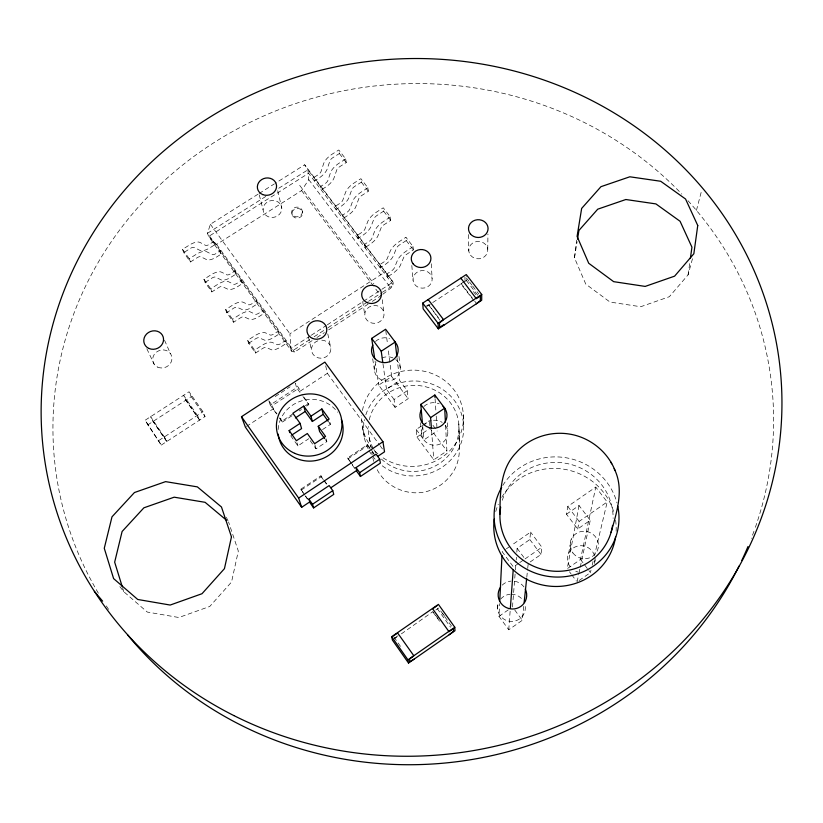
<?xml version="1.0" encoding="UTF-8"?>
<svg xmlns="http://www.w3.org/2000/svg" width="823" height="823" viewBox="0 0 823 823"><rect width="100%" height="100%" fill="white"/><g stroke="black" fill="none" stroke-linecap="round" stroke-linejoin="round"><path stroke-width="0.62" stroke-dasharray="4.12 3.09" d="M487.751 249.256L487.936 234.041M497.627 609.02L497.915 602.642M523.747 606.366L522.286 620.305L508.748 629.78L498.985 616.355L499.612 603.681M508.748 629.78L510.178 610.553M512.492 606.921L515.321 571.255M515.424 569.979L516.124 561.06M516.227 559.794L516.433 557.243M516.834 552.151L517.132 548.324L529.827 539.549L530.598 532.111L511.649 545.186M526.792 577.242L527.584 569.639M527.718 568.374L528.243 563.313M458.812 423.938C459.008 440.13 462.557 458.37 452.609 472.7C447.301 480.694 439.575 487.051 430.501 490.282C410.224 497.915 385.329 487.813 376.399 468.04M692.482 258.731L688.09 274.841L669.356 296.712L640.706 306.732L610.028 302.072L585.77 284.089L574.464 257.815L576.625 240.193M530.207 561.955L540.968 554.486L541.894 547.233L530.598 532.111M688.09 274.841L690.013 261.014M574.464 257.815L577.098 241.643M566.491 514.21L579.042 505.528L590.266 520.27L577.695 528.994L566.491 514.21L567.788 506.423L595.77 487.103L607.199 501.968L594.823 554.023M568.621 553.467L571.244 539.23M579.042 505.528L567.201 568.744L580.503 559.465L595.77 487.103M577.695 528.994L579.155 521.412L607.199 501.968M577.088 581.933L578.662 574.536M578.929 573.302L579.978 568.374M580.246 567.14L590.266 520.27M579.135 580.503L590.41 572.602L590.996 570.133M592.169 565.175L593.054 561.451M594.227 563.498L595.07 560.01M696.443 210.39L701.71 190.247M258.052 194.177L210.369 224.268L207.509 233.259L208.589 236.51L291.723 351.339L294.583 352.059L312.689 340.259M382.849 294.284L390.812 288.081L393.363 285.149L308.594 173.283L208.589 236.51L216.614 244.441L301.588 190.586L308.759 179.63L307.925 169.805L304.644 164.775L275.386 183.241M498.985 616.355L508.336 609.822M518.696 563.313L513.429 566.975L502.184 551.729L505.343 549.548M519.755 562.582L523.973 559.661M525.023 558.93L541.894 547.233M394.659 638.082L398.157 635.665M393.373 639.389L398.229 636.035M401.387 633.854L432.929 611.602L439.575 620.912M435.851 610.008L438.731 608.012M506.392 548.818L510.599 545.916M421.325 426.057L416.222 429.472L416.973 437.054L433.772 459.82L446.899 450.963L445.469 423.289M416.222 429.472L423.927 439.894L437.198 430.985M422.343 425.378L429.483 420.604M416.973 437.054L430.069 428.279L446.899 450.963M304.551 495.014L300.817 489.201L320.939 475.776L323.696 479.655M354.59 468.328L347.625 457.958L367.531 444.667L375.823 456.096M301.115 490.138L321.207 476.723L320.939 475.776M347.841 458.936L367.716 445.665L367.531 444.667M310.22 440.716L316.001 448.813L326.844 441.612L326.073 438.515M407.262 390.709L408.126 398.702L395.081 407.375L394.063 399.484L407.262 390.709L399.68 380.514L397.077 358.18M395.081 407.375L378.673 385.133L391.676 376.533L388.158 349.158M290.745 435.779L297.926 445.881L308.779 438.69M322.544 429.565L330.404 424.359L329.653 421.191M394.063 399.484L386.501 389.248L399.68 380.514M291.887 415.81L282.361 422.076L282.042 421.047L292.638 414.072M305.354 405.698L308.532 403.609L301.959 394.474M299.284 410.934L301.403 409.535M306.691 406.058L308.81 404.669L308.532 403.609M275.201 396.542L290.077 386.789M276.569 413.918L270.201 404.957L296.578 387.664L295.385 383.312L298.893 388.189L300.066 392.509L296.578 387.664M273.668 409.833L272.32 405.616L298.893 388.189M426.489 305.991L428.526 304.654L439.966 319.653M474.007 300.858L460.983 284.017L463.997 281.384M426.767 306.475L431.705 303.234M432.754 302.545L462.773 282.845M463.678 282.258L466.363 280.489L466.291 275.746M246.468 426.417L273.329 408.784L276.96 413.897M325.692 365.844L327.369 373.323L299.767 391.429L301.228 393.466M161.267 445.089L205.03 416.551L202.962 411.747L189.064 391.758L145.085 420.265L161.267 445.089L145.085 420.265M310.209 335.949L290.961 348.479L291.723 351.339L309.86 339.529M311.269 335.249L326.247 325.507M327.317 324.818L380.782 290.015M381.851 289.315L393.024 282.042L304.644 164.775M314.129 336.751L326.937 328.408M327.996 327.719L367.48 302M368.55 301.311L381.347 292.967M382.417 292.278L393.363 285.149L393.024 282.042L307.925 169.805L277.69 188.909M158.849 440.49L202.962 411.747M316.948 337.481L324.406 332.626M328.665 329.848L368.076 304.171M372.335 301.393L380.854 295.838L373.93 286.641M248.628 343.284L255.799 338.654A4.218 1.543 -35.4 0 1 258.885 337.708L264.821 340.228A12.191 4.454 -35.7 0 0 273.678 337.492L279.151 333.973L278.339 331.052L273.884 333.932A4.228 1.543 -35.7 0 1 270.273 335.033L265.068 332.698A12.222 4.485 -35.4 0 0 254.502 335.928L247.672 340.352L248.628 343.284L255.593 353.016L262.774 348.376A4.218 1.523 -35.4 0 1 265.86 347.409L271.744 349.857A12.211 4.382 -35.7 0 0 280.602 347.08L286.075 343.541L285.283 340.65L280.838 343.541A4.238 1.523 -35.7 0 1 277.217 344.662L272.063 342.389A12.252 4.413 -35.4 0 0 261.508 345.681L254.667 350.114L255.593 353.016M413.146 246.653L406.541 250.943A12.036 4.28 -37.6 0 0 397.488 260.305L394.34 267.897A4.177 1.481 -37.3 0 1 391.234 271.127L386.882 273.946L387.252 277.084L392.592 273.586A12.047 4.28 -37.3 0 0 400.204 265.706L403.836 257.167A4.146 1.471 -37.6 0 1 406.48 254.43L413.413 249.925L413.146 246.653L405.934 237.281L399.34 241.551A12.016 4.352 -37.6 0 0 390.339 250.922L387.242 258.566A4.166 1.502 -37.3 0 1 384.135 261.796L379.794 264.605L380.195 267.763L385.524 264.286A12.026 4.341 -37.3 0 0 393.106 256.395L396.676 247.816A4.146 1.502 -37.6 0 1 399.309 245.079L406.233 240.583L405.934 237.281M147.595 424.997L191.234 396.676L189.064 391.758M265.819 196.419L207.509 233.259L290.961 348.479L289.922 333.778L385.668 271.621M390.369 217.035L383.785 221.264A11.964 4.485 -37.6 0 0 374.877 230.656L371.883 238.382A4.146 1.553 -37.4 0 1 368.817 241.623L364.486 244.41L364.939 247.641L370.257 244.184A11.964 4.485 -37.4 0 0 377.767 236.283L381.214 227.601A4.125 1.543 -37.6 0 1 383.827 224.854L390.719 220.399L390.369 217.035L383.261 207.787L376.687 212.005A11.934 4.547 -37.7 0 0 367.809 221.408L364.877 229.175A4.136 1.574 -37.4 0 1 361.822 232.415L357.501 235.193L357.974 238.444L363.282 235.008A11.944 4.547 -37.4 0 0 370.762 227.097L374.156 218.373A4.115 1.564 -37.7 0 1 376.749 215.626L383.641 211.182L383.261 207.787M233.578 322.246L232.57 319.242L239.38 314.859A12.17 4.629 -35.4 0 1 249.966 311.752L255.253 314.232A4.208 1.595 -35.6 0 0 258.885 313.172L263.319 310.312L264.183 313.306L258.731 316.804A12.129 4.588 -35.6 0 1 249.842 319.427L243.824 316.752A4.197 1.595 -35.4 0 0 240.728 317.668L233.578 322.246L226.706 312.647L225.667 309.602L232.467 305.24A12.139 4.691 -35.3 0 1 243.073 302.195L248.392 304.736A4.197 1.615 -35.6 0 0 252.033 303.687L256.457 300.837L257.352 303.872L251.91 307.349A12.108 4.66 -35.6 0 1 243.011 309.921L236.942 307.185A4.187 1.615 -35.3 0 0 233.845 308.08L226.706 312.647M367.902 187.809L361.348 191.985A11.882 4.691 -37.7 0 0 352.553 201.409L349.724 209.268A4.125 1.625 -37.4 0 1 346.699 212.509L342.389 215.266L342.934 218.589L348.222 215.173A11.892 4.681 -37.4 0 0 355.629 207.242L358.9 198.425A4.094 1.615 -37.7 0 1 361.472 195.679L368.344 191.275L367.902 187.809L360.886 178.684L354.332 182.85A11.851 4.743 -37.7 0 0 345.588 192.273L342.81 200.174A4.115 1.646 -37.4 0 1 339.796 203.425L335.486 206.172L336.062 209.515L341.339 206.12A11.861 4.743 -37.4 0 0 348.715 198.178L351.935 189.321A4.084 1.636 -37.7 0 1 354.487 186.564L361.348 182.171L360.886 178.684M211.861 291.898L210.76 288.791L217.55 284.46A12.088 4.835 -35.3 0 1 228.177 281.538L233.578 284.213A4.177 1.667 -35.6 0 0 237.23 283.205L241.643 280.386L242.59 283.482L237.168 286.929A12.047 4.794 -35.6 0 1 228.238 289.408L222.087 286.507A4.166 1.667 -35.3 0 0 218.98 287.371L211.861 291.898L205.081 282.423L203.96 279.285L210.729 274.975A12.057 4.897 -35.3 0 1 221.377 272.104L226.819 274.831A4.166 1.687 -35.5 0 0 230.471 273.853L234.874 271.034L235.851 274.172L230.43 277.608A12.026 4.856 -35.5 0 1 221.49 280.036L215.297 277.073A4.156 1.687 -35.3 0 0 212.19 277.917L205.081 282.423M345.722 158.973L339.199 163.108A11.8 4.876 -37.8 0 0 330.537 172.552L327.863 180.525A4.094 1.687 -37.4 0 1 324.879 183.786L320.579 186.502L321.207 189.918L326.474 186.554A11.81 4.876 -37.4 0 0 333.778 178.591L336.874 169.641A4.064 1.677 -37.8 0 1 339.415 166.884L346.257 162.522L345.722 158.973L338.798 149.971L332.286 154.086A11.779 4.938 -37.8 0 0 323.665 163.54L321.032 171.554A4.084 1.708 -37.5 0 1 318.059 174.815L313.779 177.521L314.427 180.967L319.684 177.614A11.789 4.938 -37.5 0 0 326.957 169.651L330.002 160.65A4.064 1.697 -37.8 0 1 332.523 157.893L339.354 153.551L338.798 149.971M190.432 261.961L189.259 258.751L196.008 254.472A12.006 5.031 -35.2 0 1 206.686 251.725L212.2 254.585A4.146 1.728 -35.5 0 0 215.863 253.638L220.255 250.85L221.284 254.05L215.883 257.455A11.964 4.989 -35.5 0 1 206.923 259.78L200.637 256.673A4.136 1.739 -35.2 0 0 197.52 257.486L190.432 261.961L183.745 252.61L182.541 249.369L189.29 245.11A11.975 5.092 -35.2 0 1 199.979 242.415L205.524 245.336A4.136 1.749 -35.5 0 0 209.186 244.41L213.579 241.633L214.638 244.863L209.237 248.258A11.944 5.051 -35.5 0 1 200.267 250.542L193.95 247.363A4.125 1.759 -35.2 0 0 190.823 248.155L183.745 252.61M259.132 193.498L274.306 183.92M119.87 586.655L123.789 591.706L147.286 612.055L178.838 617.507L209.762 606.458L231.53 582.046L238.32 551.071L228.557 521.947M466.476 278.102L468.791 281.085M469.563 282.083L471.877 285.067M472.649 286.065L478.821 294.027M466.363 280.489L477.865 295.334M473.441 291.609L475.745 294.583M460.973 283.369L473.997 300.22M474.768 301.208L476.301 303.193M339.354 153.551L346.257 162.522M361.348 182.171L368.344 191.275M383.641 211.182L390.719 220.399M406.233 240.583L413.413 249.925M439.996 320.281L428.526 304.654M567.788 506.423L579.155 521.412M308.759 179.63L390.812 288.081M299.695 185.37L373.879 283.822M580.503 559.465L588.126 569.578M588.887 570.586L590.41 572.602M301.588 190.586L373.158 285.622M569.485 571.79L571.008 573.816M571.759 574.835L576.326 580.925M529.827 539.549L540.968 554.486M432.991 425.316L435.789 429.092M391.676 376.533L408.126 398.702M517.132 548.324L525.28 559.311M514.756 610.008L522.286 620.305M327.369 373.323L379.269 444.585M380.02 445.613L384.536 451.817M210.369 224.268L289.922 333.778M367.716 445.665L371.482 450.86M372.233 451.899L375.247 456.045M216.614 244.441L294.583 352.059M328.953 422.364L330.404 424.359M347.625 457.958L349.703 460.849M350.403 461.816L355.258 468.565M302.977 396.563L308.81 404.669M325.394 439.595L326.844 441.612M182.541 249.369L189.259 258.751M203.96 279.285L210.76 288.791M225.667 309.602L232.57 319.242M247.672 340.352L254.667 350.114M442.424 613.176L444.636 616.262M440.716 610.985L451.868 626.57M437.25 608.609L450.551 627.208M432.97 612.003L439.605 621.303M269.522 401.696L272.32 405.616M279.861 417.981L282.042 421.047M324.396 480.632L327.153 484.51M279.47 418.002L282.361 422.076M321.207 476.723L323.274 479.634M323.953 480.601L327.4 485.457M300.817 489.201L304.942 495.065M305.631 496.032L309.067 500.919M305.23 495.981L307.298 498.913M393.98 637.095L400.626 646.559M191.234 396.676L205.03 416.551M197.705 415.862L183.591 395.307L185.803 400.204L199.588 420.1L197.469 415.327M185.556 399.659L199.351 419.576M164.651 437.404L150.609 416.685L153.078 421.448L166.76 441.509L164.384 436.879M152.8 420.923L166.503 440.994M146.823 348.726L154.138 364.188M226.376 517.348L228.012 520.794M164.538 340.259L170.484 353.684M213.25 241.17L214.309 244.4M268.833 400.719L270.201 404.957M219.916 250.387L220.955 253.587M234.534 270.572L235.512 273.699M241.304 279.913L242.26 283.009M122.699 588.157L123.789 591.706M297 442.805L297.926 445.881M372.86 458.205L373.786 461.353M314.9 444.729L316.001 448.813M259.266 194.917L263.072 209.793M308.388 336.854L311.526 350.032M277.721 190.71L281.785 208.096A9.413 8.467 -12.1 0 1 268.226 216.727A9.413 8.467 -12.1 0 1 267.28 202.067A9.413 8.467 -12.1 0 1 281.785 208.096M291.908 213.692L292.206 215.009M327.791 333.881L330.815 348.294M302.401 211.47A5.401 4.876 -10.9 0 1 294.624 216.428A5.401 4.876 -10.9 0 1 294.048 207.993A5.401 4.876 -10.9 0 1 302.401 211.47L302.679 212.787A5.401 4.866 -10.9 0 1 294.912 217.735A5.401 4.866 -10.9 0 1 294.336 209.32A5.401 4.866 -10.9 0 1 302.679 212.787M362.387 426.818L364.26 436.89M369.208 437.641L370.926 447.321M371.79 452.156L372.212 454.574M362.706 301.496L364.826 315.25M372.696 358.849L374.403 370.083M375.082 361.132L378.673 385.133M357.84 235.656L358.324 238.907M364.836 244.873L365.289 248.104M382.993 363.9L386.501 389.248M382.253 299.737L384.012 313.512A9.629 8.899 -7.8 0 1 370.278 322.523A9.629 8.899 -7.8 0 1 368.982 307.154A9.629 8.899 -7.8 0 1 384.012 313.512M385.771 330.496L387.52 344.189M380.154 265.068L380.545 268.226M387.242 274.419L387.602 277.546M398.99 356.482L400.276 367.758M420.532 422.785L421.541 433.844M422.693 425.944L423.927 439.894M411.819 265.51L413.053 280.201M429.575 421.88L429.873 425.717M431.571 430.398L433.772 459.82M435.079 398.733L435.892 411.14M436.221 416.099L437.034 428.505M431.242 263.751L432.116 278.483M447.362 422.847L447.784 431.489M458.977 429.565L459.604 450.407M463.4 415.039L463.637 425.296M464.954 277.258L465.005 280.715M468.596 234.524L468.781 250.964M278.153 429.524A32.632 30.739 -15.6 0 1 301.969 400.76A32.632 30.739 -15.6 0 1 337.553 412.22M362.439 410.523A50.933 48.135 -5.9 0 1 429.318 372.613A50.933 48.135 -5.9 0 1 457.321 440.747A50.933 48.135 -5.9 0 1 381.409 456.693M378.004 453.987A50.933 48.135 -5.9 0 1 361.801 415.522M365.844 414.792A50.1 47.456 -5.9 0 1 434.667 385.154A50.1 47.456 -5.9 0 1 455.963 453.391A50.1 47.456 -5.9 0 1 381.605 465.304M375.093 459.183A50.1 47.456 -5.9 0 1 372.696 456.24M371.235 454.173A50.1 47.456 -5.9 0 1 369.27 450.942M368.107 448.72A50.1 47.456 -5.9 0 1 364.548 419.596M369.27 419.771A45.409 43.002 -5.9 0 1 431.478 388.641A45.409 43.002 -5.9 0 1 451.189 452.136A45.409 43.002 -5.9 0 1 381.481 459.1M376.162 453.062A45.409 43.002 -5.9 0 1 373.683 449.224M373.128 448.226A45.409 43.002 -5.9 0 1 368.313 426.458M687.987 200.709A360.546 340.362 -5.9 0 1 754.372 530.125M753.95 531.308A360.546 340.362 -5.9 0 1 751.296 538.376M108.595 609.37A360.546 340.362 -5.9 0 1 105.817 605.183M98.349 593.167A360.546 340.362 -5.9 0 1 204.31 149.035A360.546 340.362 -5.9 0 1 681.845 194.115M445.428 425.44A13.168 12.489 -3.8 0 1 443.988 441.467A13.168 12.489 -3.8 0 1 427.106 442.98A13.168 12.489 -3.8 0 1 422.734 427.476M423.876 425.604A13.168 12.489 -3.8 0 1 431.283 420.646M433.515 420.265A13.168 12.489 -3.8 0 1 442.177 422.384M423.917 406.449A13.538 12.798 -3.8 0 1 439.163 403.815M578.044 572.026A13.847 13.322 19 0 1 575.781 571.234M570.185 566.79A13.847 13.322 19 0 1 575.092 546.986A13.847 13.322 19 0 1 594.484 555.556M594.967 557.829A13.847 13.322 19 0 1 594.36 563.611M395.75 359.548A12.993 12.15 -7.6 0 1 397.458 376.399A12.993 12.15 -7.6 0 1 379.506 378.775A12.993 12.15 -7.6 0 1 376.78 362.058M381.954 357.984A12.993 12.15 -7.6 0 1 392.91 357.882M375.535 341.442A13.343 12.427 -7.5 0 1 389.536 338.469M321.772 340.156A9.701 9.002 -12.2 0 1 329.447 353.612A9.701 9.002 -12.2 0 1 312.915 354.116A9.701 9.002 -12.2 0 1 320.538 340.187M502.205 585.143A14.31 13.96 13.8 0 1 510.96 581.1M514.684 581.244A14.31 13.96 13.8 0 1 523.984 586.933M525.249 606.541A13.909 13.6 15.4 0 1 509.828 621.324A13.909 13.6 15.4 0 1 498.347 603.146M500.682 599.082A13.909 13.6 15.4 0 1 510.023 594.257M511.196 594.196A13.909 13.6 15.4 0 1 522.677 599.936M495.755 511.505A61.344 58.896 13.3 0 1 498.265 504.252M501.721 497.411A61.344 58.896 13.3 0 1 562.973 469.069A61.344 58.896 13.3 0 1 614.236 513.675M615.583 520.187A61.344 58.896 13.3 0 1 616.129 531.216M502.791 485.447A62.579 59.966 12.7 0 1 565.257 457.639A62.579 59.966 12.7 0 1 616.993 502.935M502.318 500.24A56.705 54.349 12.7 0 1 565 463.164A56.705 54.349 12.7 0 1 613.125 518.336M572.901 552.953A14.248 13.672 17.9 0 0 597.313 550.71A14.248 13.672 17.9 0 0 582.581 531.329A14.248 13.672 17.9 0 0 572.901 552.953M157.81 367.181A9.742 8.919 -21.9 0 0 171.945 358.056A9.742 8.919 -21.9 0 0 157.203 351.596A9.742 8.919 -21.9 0 0 157.81 367.181M414.751 284.491A9.567 8.786 -4.3 0 0 431.252 282.978A9.567 8.786 -4.3 0 0 421.757 270.613A9.567 8.786 -4.3 0 0 414.751 284.491M470.519 255.202A9.526 8.693 -0.9 0 0 486.938 253.7A9.526 8.693 -0.9 0 0 477.34 241.468A9.526 8.693 -0.9 0 0 470.519 255.202"/><path stroke-width="1.23" d="M481.722 294.469L481.692 300.272L438.361 328.861L423.145 308.851L422.724 303.111L466.271 274.563L481.722 294.469L438.052 323.254L438.361 328.861M499.952 514.19C500.106 493.152 500.168 469.048 516.011 452.897C528.911 437.887 549.774 430.892 569.187 434.03C589.474 437.157 607.467 451.323 615.028 470.437C624.06 490.539 616.622 512.585 611.047 532.419M499.736 601.15L501.989 555.535M510.373 607.991L513.233 569.537M524.138 602.57L526.658 578.507M690.363 258.504L691.937 247.198L680.086 221.284L655.91 203.909L625.85 199.516L597.745 209.176L578.929 230.44L577.509 239.154M408.517 663.04L454.975 630.716L454.79 627.249L438.412 604.38L391.697 636.683L392.406 640.068L408.517 663.04L407.941 659.83L391.697 636.683M407.941 659.83L454.79 627.249M393.25 636.045L396.758 633.617M436.992 605.79L432.641 608.804L448.988 631.694L453.36 628.649L453.514 631.334L449.193 634.739M308.903 499.129L329.169 485.57L332.78 490.662L333.757 494.386L313.625 507.894L310.034 502.812L308.903 499.129L312.514 504.252L313.625 507.894M356.03 467.587L376.07 454.173L379.722 459.203L380.38 463.123L360.453 476.476L356.843 471.456L356.03 467.587L359.672 472.649L360.453 476.476M431.386 427.847L430.614 417.611L444.698 408.187L434.832 395.019L420.779 404.391L422.466 423.413M377.572 456.477L384.536 451.817L382.952 441.735L324.859 362.11L241.499 416.705L245.398 427.127L301.671 507.307L309.757 501.896M330.939 487.71L356.637 470.489M312.514 504.252L332.78 490.662M359.672 472.649L379.722 459.203M301.671 507.307L298.656 498.08L382.952 441.735M324.674 438.587L319.602 431.519L318.254 426.283L329.149 419.072L321.865 408.969L310.991 416.16L312.39 421.469L323.182 414.339L321.865 408.969M295.395 417.93L305.22 411.459L303.759 406.078L292.865 413.249L300.086 423.351L301.578 428.608L291.723 435.12M289.789 432.651L289.151 430.573L300.086 423.351M382.818 362.634L381.234 351.226L395.184 342.049L385.606 329.251L371.687 338.387L374.702 358.602M226.603 520.311L205.081 502.308L174.178 497.185L143.891 507.812L122.102 531.504L114.664 562.16L122.329 586.974M94.378 591.346L102.649 601.181M422.724 303.111L438.052 323.254M371.687 338.387L381.234 351.226M420.779 404.391L430.614 417.611M323.182 414.339L328.233 421.355M303.759 406.078L310.991 416.16M318.254 426.283L325.558 436.447L314.623 443.7L307.339 433.505L296.383 440.747L289.151 430.573M305.22 411.459L312.39 421.469M241.499 416.705L298.656 498.08M614.164 468.668L615.028 470.437M610.892 462.135L611.684 463.761M397.643 633.01L413.825 655.736L409.473 659.172L409.916 661.671L414.36 658.976M395.184 342.049L396.923 356.935M434.832 395.019L434.997 397.499M428.227 300.169L428.186 299.531L443.535 319.643L439.461 322.976L439.688 327.348L443.772 324.653L443.803 325.27M444.698 408.187L445.408 422.024M460.87 278.771L460.859 278.112L476.291 298.698L480.365 296.013L480.354 300.518L476.301 303.831M341.329 419.308A32.632 30.739 -15.6 0 1 317.472 460.222A32.632 30.739 -15.6 0 1 278.256 434.122M747.994 546.534A360.546 340.362 -5.9 0 1 741.811 560.381M739.033 566.09A360.546 340.362 -5.9 0 1 127.503 634.78M443.031 406.346A13.538 12.798 -3.8 0 1 444.07 423.331A13.538 12.798 -3.8 0 1 426.335 426.396A13.538 12.798 -3.8 0 1 421.201 410.121M394.361 341.308A13.343 12.427 -7.5 0 1 395.225 357.83A13.343 12.427 -7.5 0 1 377.726 360.844A13.343 12.427 -7.5 0 1 372.829 345.012M525.259 589.011A14.31 13.96 13.8 0 1 520.836 606.417A14.31 13.96 13.8 0 1 502.493 604.956A14.31 13.96 13.8 0 1 500.6 587.046M615.604 536.709A61.344 58.896 13.3 0 1 546.914 585.811A61.344 58.896 13.3 0 1 494.242 519.025M617.775 506.238A62.579 59.966 12.7 0 1 547.244 576.234A62.579 59.966 12.7 0 1 501.649 487.37M612.569 525.444A56.705 54.349 12.7 0 1 548.025 570.534A56.705 54.349 12.7 0 1 500.662 507.133M697.75 225.502L693.84 253.772L674.603 276.158L645.181 286.414L613.649 281.661L588.723 263.267L577.088 236.417L581.655 208.414L600.965 186.677L629.821 176.791L660.694 181.266L685.549 199.012L697.75 225.502M231.469 536.863L224.442 568.652L202.016 593.712L170.176 605.049L137.729 599.473L113.605 578.59L104.274 548.283L111.99 516.834L134.437 492.535L165.598 481.63L197.366 486.877L221.469 506.999L231.469 536.863M294.819 453.38A32.91 30.965 -15.5 0 0 341.874 421.87A32.91 30.965 -15.5 0 0 290.858 399.783A32.91 30.965 -15.5 0 0 294.819 453.38M233.866 715.578A370.638 348.633 -5.9 0 0 781.85 394.896A370.638 348.633 -5.9 0 0 218.908 111.702A370.638 348.633 -5.9 0 0 233.866 715.578M149.014 348.479A10.01 9.125 -21.6 0 0 163.551 339.138A10.01 9.125 -21.6 0 0 148.418 332.533A10.01 9.125 -21.6 0 0 149.014 348.479M413.043 263.772A9.825 8.991 -4.4 0 0 429.997 262.208A9.825 8.991 -4.4 0 0 420.244 249.564A9.825 8.991 -4.4 0 0 413.043 263.772M367.336 302.689A9.897 9.104 -7.8 0 0 381.45 293.472A9.897 9.104 -7.8 0 0 366.009 286.97A9.897 9.104 -7.8 0 0 367.336 302.689M262.63 194.557A9.66 8.652 -12 0 0 276.559 185.741A9.66 8.652 -12 0 0 261.683 179.579A9.66 8.652 -12 0 0 262.63 194.557M470.324 233.794A9.783 8.888 -1 0 0 487.195 232.24A9.783 8.888 -1 0 0 477.33 219.751A9.783 8.888 -1 0 0 470.324 233.794M312.483 338.418A9.969 9.207 -12 0 0 326.782 329.077A9.969 9.207 -12 0 0 311.341 322.482A9.969 9.207 -12 0 0 312.483 338.418"/></g></svg>
